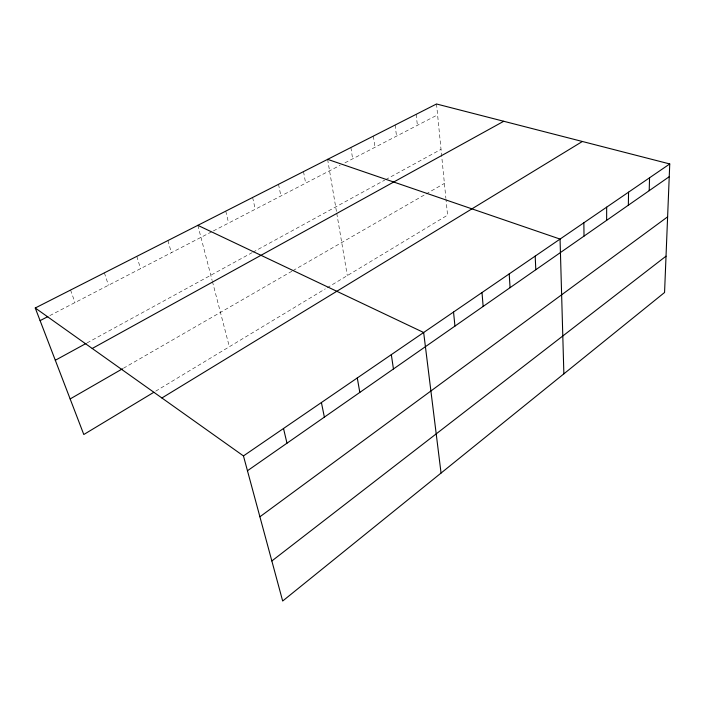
<?xml version="1.0" encoding="UTF-8"?>
<svg xmlns="http://www.w3.org/2000/svg" width="705" height="705" viewBox="0 0 705 705"><rect width="100%" height="100%" fill="white"/><g stroke="black" fill="none" stroke-linecap="round" stroke-linejoin="round"><path stroke-width="0.53" stroke-dasharray="3.52 2.64" d="M155.699 391.16L325.287 288.883M327.12 287.781L447.56 215.148L446.001 199.436M123.428 368.257L291.985 271.187M292.91 270.649L425.15 194.501M426.067 193.972L444.406 183.406M87.059 342.912L251.949 252.743M252.91 252.214L384.674 180.154M385.635 179.634L441.022 149.345M49.791 315.611L212.399 231.443M213.351 230.949L340.136 165.322M344.948 162.829L437.594 114.871M70.562 290.046L75.003 302.56M104.384 272.853L108.464 285.243M136.814 256.364L140.551 268.631M167.94 240.537L171.359 252.681M197.841 225.336L212.152 280.467M212.425 281.515L229.354 346.737M225.75 211.147L228.605 223.053M252.628 197.479L255.228 209.27M278.528 184.313L280.898 195.981M303.511 171.606L305.662 183.168M327.613 159.348L336.585 212.24M336.761 213.298L347.318 275.593M350.896 147.512L352.641 158.845M373.386 136.083L374.954 147.301M395.126 125.023L396.518 136.135M416.161 114.333L417.395 125.331M436.518 103.987L445.895 198.369"/><path stroke-width="1.06" d="M606.644 220.339L606.661 207.155M628.349 205.199L628.552 192.165M649.199 190.667L649.561 177.775M669.75 163.948L664.559 292.496L282.67 601.012L243.454 455.923L35.25 307.997L436.518 103.987L669.75 163.948L243.454 455.923M271.848 560.968L666.022 256.171M259.907 516.783L667.617 216.84M247.464 470.746L669.239 176.699M161.903 397.981L582.374 141.485M153.822 392.288L83.798 434.518L35.25 307.997M70.147 398.942L122.485 368.803M92.223 348.481L503.749 121.269M55.307 360.273L86.098 343.432M40.097 320.625L47.852 316.615M327.613 159.348L560.052 239.083L563.868 373.844M197.841 225.336L423.661 332.504L441.057 473.064M283.516 428.49L286.979 443.198M321.401 402.537L324.37 417.131M357.285 377.959L359.814 392.421M391.328 354.65L393.443 368.971M453.526 312.042L454.954 326.089M482.009 292.531L483.145 306.437M509.204 273.91L510.067 287.666M535.192 256.109L535.8 269.724M583.855 222.78L584.022 236.105"/></g></svg>
